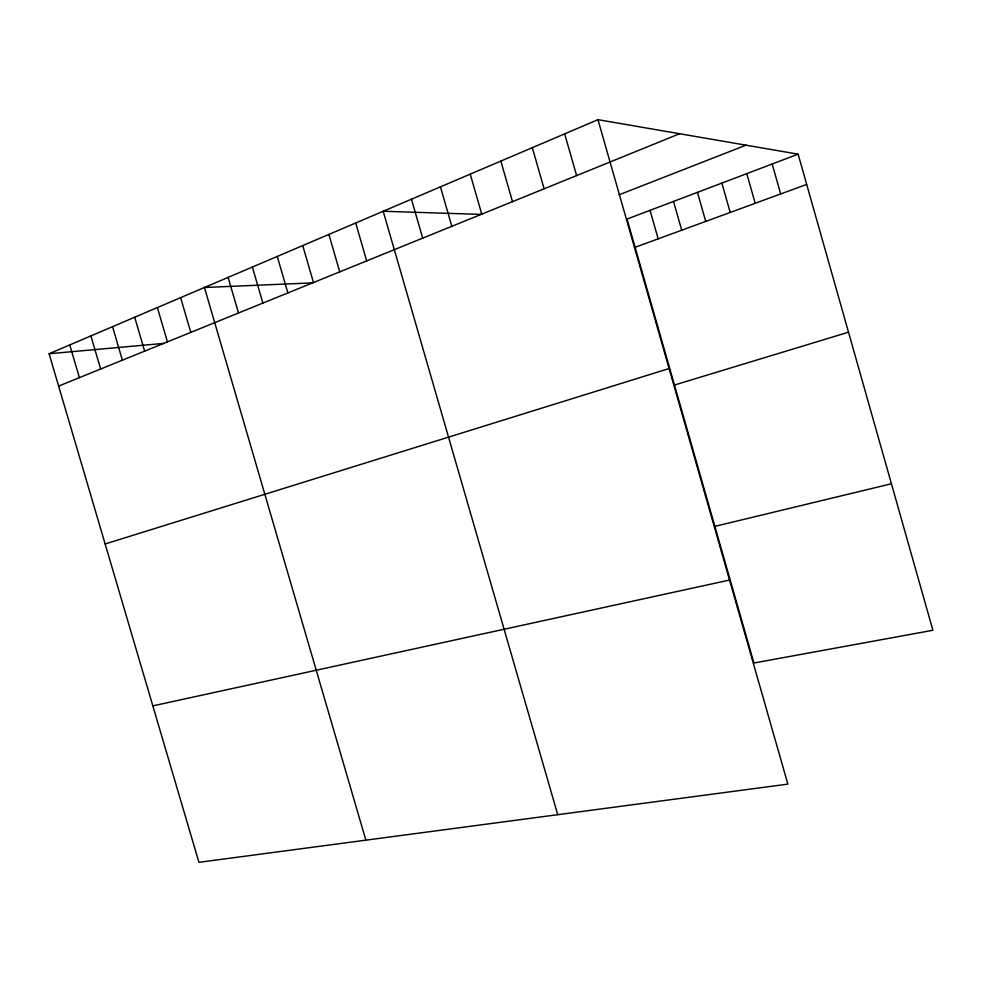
<?xml version="1.0" encoding="UTF-8"?>
<svg xmlns="http://www.w3.org/2000/svg" width="982" height="982" viewBox="0 0 982 982"><rect width="100%" height="100%" fill="white"/><g stroke="black" fill="none" stroke-linecap="round" stroke-linejoin="round"><path stroke-width="1.47" d="M597.964 119.669L787.859 784.127L198.929 862.331L49.1 353.741L597.964 119.669L798.121 154.162L932.9 630.272L753.906 663.022L627.032 219.072L798.121 154.162M58.625 386.098L679.605 133.736M619.077 194.792L745.989 145.176M635.096 247.292L806.688 184.432M105.135 543.967L669.086 368.545M674.45 385.03L848.509 332.186M714.847 526.377L891.423 483.77M152.836 705.886L729.54 580.055M49.1 353.741L163.675 343.393M312.595 282.877L204.44 287.493L365.869 840.162M481.106 214.395L383.201 211.265L557.739 814.679M134.694 317.235L144.636 351.139M112.549 326.687L122.382 360.185M90.909 335.918L100.63 369.023M69.759 344.94L79.395 377.653M228.119 277.403L238.503 313M180.627 297.656L190.79 332.395M157.39 307.562L167.431 341.883M355.693 223L366.679 260.917M328.884 234.428L339.735 271.867M302.738 245.574L313.479 282.534M277.255 256.449L287.873 292.943M252.386 267.055L262.881 303.094M470.243 174.145L481.757 214.162M440.452 186.85L451.83 226.314M411.446 199.211L422.69 238.16M564.675 133.871L576.618 175.606M532.318 147.668L544.114 188.814M500.845 161.085L512.506 201.666M721.868 183.094L730.215 212.443M697.453 192.349L705.727 221.416M673.517 201.433L681.717 230.205M650.047 210.344L658.186 238.835M772.183 163.994L780.678 193.957M746.774 173.642L755.195 203.286"/></g></svg>
